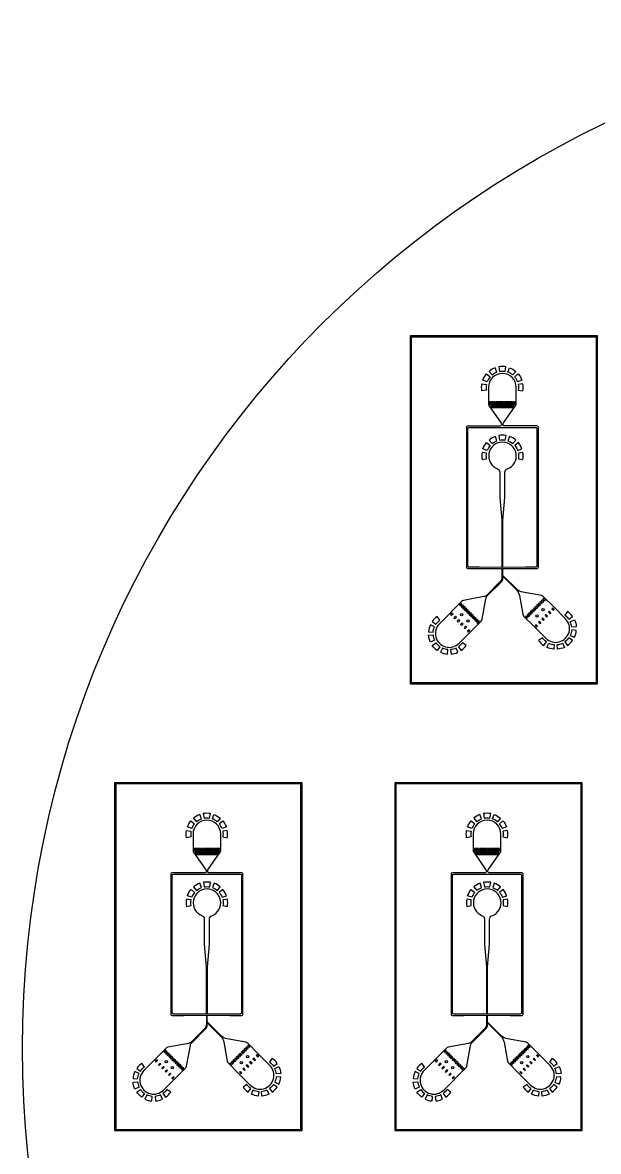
# Model space of a CAD drawing. Header units: millimetres. Extents: x -10 to 78.9, y -27.5 to 61.4.
# Drawn here: x -9.96 to 15.01, y 12.44 to 61.36 of the extents above; entities that cross this region are included whole.
import ezdxf

# ---------------------------------------------------------------- set-up
doc = ezdxf.new("R2010")
doc.units = ezdxf.units.MM
doc.header["$MEASUREMENT"] = 0

msp = doc.modelspace()

# ---------------------------------------------------------------- linework, layer by layer
for p, q in [((10.962, 43.878), (10.932, 43.878)), ((9.341, 37.694), (9.342, 37.694)), ((11.842, 37.754), (11.842, 37.753)), ((12.637, 36.267), (12.566, 36.338)), ((9.222, 35.879), (9.293, 35.949)), ((9.36, 35.741), (9.431, 35.812)), ((9.429, 35.672), (9.5, 35.743)), ((12.293, 35.923), (12.222, 35.994)), ((8.776, 35.525), (8.847, 35.596)), ((8.922, 35.379), (8.993, 35.45)), ((9.566, 35.535), (9.637, 35.606)), ((12.363, 35.194), (12.293, 35.264)), ((9.359, 34.942), (9.43, 35.013)), ((-1.852, 24.515), (-1.882, 24.515)), ((10.298, 24.515), (10.268, 24.515)), ((-3.473, 18.331), (-3.472, 18.331)), ((-0.972, 18.391), (-0.972, 18.391)), ((8.677, 18.331), (8.678, 18.331)), ((11.178, 18.391), (11.178, 18.391)), ((-0.177, 16.905), (-0.248, 16.976)), ((11.973, 16.905), (11.902, 16.976)), ((-4.038, 16.163), (-3.967, 16.234)), ((-3.591, 16.517), (-3.521, 16.587)), ((-3.454, 16.379), (-3.383, 16.45)), ((-3.385, 16.31), (-3.314, 16.381)), ((-3.247, 16.173), (-3.177, 16.243)), ((-0.521, 16.561), (-0.592, 16.632)), ((8.112, 16.163), (8.183, 16.234)), ((8.559, 16.517), (8.629, 16.587)), ((8.696, 16.379), (8.767, 16.45)), ((8.765, 16.31), (8.836, 16.381)), ((8.903, 16.173), (8.973, 16.243)), ((11.629, 16.561), (11.558, 16.632)), ((-3.892, 16.017), (-3.821, 16.088)), ((-0.451, 15.831), (-0.521, 15.902)), ((8.258, 16.017), (8.329, 16.088)), ((11.699, 15.831), (11.629, 15.902)), ((-3.455, 15.58), (-3.384, 15.651)), ((8.695, 15.58), (8.766, 15.651))]:
    msp.add_line(p, q)
for points in [[(14.957, 32.69), (6.857, 32.69), (6.857, 47.79), (14.957, 47.79)], [(14.907, 32.74), (6.907, 32.74), (6.907, 47.74), (14.907, 47.74)], [(10.257, 44.923), (10.257, 44.823), (10.307, 44.823), (10.307, 44.923)], [(10.377, 44.923), (10.327, 44.923), (10.327, 44.823), (10.377, 44.823)], [(10.392, 44.773), (10.342, 44.773), (10.342, 44.673), (10.392, 44.673)], [(10.447, 44.923), (10.397, 44.923), (10.397, 44.823), (10.447, 44.823)], [(10.405, 44.773), (10.405, 44.673), (10.455, 44.673), (10.455, 44.773)], [(10.517, 44.923), (10.467, 44.923), (10.467, 44.823), (10.517, 44.823)], [(10.468, 44.773), (10.468, 44.673), (10.518, 44.673), (10.518, 44.773)], [(10.532, 44.773), (10.532, 44.673), (10.582, 44.673), (10.582, 44.773)], [(10.537, 44.923), (10.537, 44.823), (10.587, 44.823), (10.587, 44.923)], [(10.645, 44.773), (10.595, 44.773), (10.595, 44.673), (10.645, 44.673)], [(10.657, 44.823), (10.657, 44.923), (10.607, 44.923), (10.607, 44.823)], [(10.708, 44.773), (10.658, 44.773), (10.658, 44.673), (10.708, 44.673)], [(10.727, 44.823), (10.727, 44.923), (10.677, 44.923), (10.677, 44.823)], [(10.772, 44.773), (10.722, 44.773), (10.722, 44.673), (10.772, 44.673)], [(10.797, 44.823), (10.797, 44.923), (10.747, 44.923), (10.747, 44.823)], [(10.835, 44.773), (10.785, 44.773), (10.785, 44.673), (10.835, 44.673)], [(10.867, 44.823), (10.867, 44.923), (10.817, 44.923), (10.817, 44.823)], [(10.848, 44.673), (10.898, 44.673), (10.898, 44.773), (10.848, 44.773)], [(10.887, 44.923), (10.887, 44.823), (10.937, 44.823), (10.937, 44.923)], [(10.912, 44.773), (10.912, 44.673), (10.962, 44.673), (10.962, 44.773)], [(11.007, 44.923), (10.957, 44.923), (10.957, 44.823), (11.007, 44.823)], [(10.975, 44.773), (10.975, 44.673), (11.025, 44.673), (11.025, 44.773)], [(11.027, 44.823), (11.077, 44.823), (11.077, 44.923), (11.027, 44.923)], [(11.038, 44.773), (11.038, 44.673), (11.088, 44.673), (11.088, 44.773)], [(11.147, 44.923), (11.097, 44.923), (11.097, 44.823), (11.147, 44.823)], [(11.102, 44.773), (11.102, 44.673), (11.152, 44.673), (11.152, 44.773)], [(11.165, 44.773), (11.165, 44.673), (11.215, 44.673), (11.215, 44.773)], [(11.217, 44.923), (11.167, 44.923), (11.167, 44.823), (11.217, 44.823)], [(11.278, 44.673), (11.278, 44.773), (11.228, 44.773), (11.228, 44.673)], [(11.287, 44.923), (11.237, 44.923), (11.237, 44.823), (11.287, 44.823)], [(11.292, 44.673), (11.342, 44.673), (11.342, 44.773), (11.292, 44.773)], [(11.307, 44.823), (11.357, 44.823), (11.357, 44.923), (11.307, 44.923)], [(11.377, 44.923), (11.377, 44.823), (11.427, 44.823), (11.427, 44.923)], [(12.464, 36.094), (12.499, 36.129), (12.428, 36.201), (12.393, 36.165)], [(12.533, 36.163), (12.568, 36.198), (12.497, 36.269), (12.462, 36.234)], [(12.601, 36.232), (12.637, 36.267), (12.566, 36.338), (12.53, 36.303)], [(12.599, 36.372), (12.67, 36.3), (12.706, 36.336), (12.635, 36.407)], [(8.631, 35.671), (8.702, 35.742), (8.666, 35.777), (8.595, 35.706)], [(9.052, 36.192), (8.981, 36.12), (9.016, 36.085), (9.087, 36.156)], [(9.085, 36.016), (9.156, 36.087), (9.121, 36.123), (9.05, 36.052)], [(9.154, 35.948), (9.225, 36.019), (9.189, 36.054), (9.118, 35.983)], [(9.187, 35.914), (9.222, 35.879), (9.294, 35.95), (9.258, 35.985)], [(9.327, 35.916), (9.256, 35.845), (9.291, 35.81), (9.362, 35.881)], [(9.36, 35.741), (9.431, 35.812), (9.396, 35.848), (9.325, 35.777)], [(9.5, 35.743), (9.465, 35.779), (9.393, 35.708), (9.429, 35.672)], [(12.018, 35.648), (11.947, 35.719), (11.911, 35.684), (11.982, 35.613)], [(12.051, 35.681), (12.087, 35.717), (12.016, 35.788), (11.98, 35.752)], [(12.12, 35.75), (12.155, 35.786), (12.084, 35.857), (12.049, 35.821)], [(12.258, 35.888), (12.293, 35.923), (12.222, 35.994), (12.187, 35.959)], [(12.255, 36.028), (12.326, 35.957), (12.362, 35.992), (12.291, 36.063)], [(12.359, 36.132), (12.324, 36.096), (12.395, 36.025), (12.43, 36.061)], [(12.84, 35.812), (12.911, 35.741), (12.946, 35.776), (12.875, 35.847)], [(13.021, 35.993), (12.985, 35.958), (13.056, 35.887), (13.092, 35.922)], [(8.776, 35.525), (8.847, 35.596), (8.812, 35.632), (8.741, 35.561)], [(8.922, 35.379), (8.993, 35.451), (8.958, 35.486), (8.887, 35.415)], [(9.068, 35.234), (9.139, 35.305), (9.103, 35.34), (9.032, 35.269)], [(9.498, 35.604), (9.569, 35.675), (9.533, 35.71), (9.462, 35.639)], [(9.637, 35.606), (9.602, 35.641), (9.531, 35.57), (9.566, 35.535)], [(9.706, 35.537), (9.671, 35.572), (9.6, 35.501), (9.635, 35.466)], [(9.704, 35.397), (9.775, 35.468), (9.74, 35.504), (9.669, 35.433)], [(9.737, 35.364), (9.773, 35.329), (9.844, 35.4), (9.808, 35.435)], [(11.914, 35.544), (11.949, 35.579), (11.878, 35.65), (11.843, 35.615)], [(12.257, 35.229), (12.328, 35.158), (12.363, 35.194), (12.292, 35.265)], [(12.509, 35.339), (12.438, 35.41), (12.403, 35.375), (12.474, 35.304)], [(12.655, 35.485), (12.584, 35.556), (12.548, 35.521), (12.619, 35.45)], [(12.694, 35.666), (12.765, 35.595), (12.8, 35.631), (12.729, 35.702)], [(9.213, 35.088), (9.284, 35.159), (9.249, 35.195), (9.178, 35.124)], [(9.324, 34.978), (9.359, 34.942), (9.43, 35.014), (9.395, 35.049)], [(2.143, 13.328), (-5.957, 13.328), (-5.957, 28.428), (2.143, 28.428)], [(2.093, 13.378), (-5.907, 13.378), (-5.907, 28.378), (2.093, 28.378)], [(14.293, 13.328), (6.193, 13.328), (6.193, 28.428), (14.293, 28.428)], [(14.243, 13.378), (6.243, 13.378), (6.243, 28.378), (14.243, 28.378)], [(-2.557, 25.561), (-2.557, 25.461), (-2.507, 25.461), (-2.507, 25.561)], [(-2.437, 25.561), (-2.487, 25.561), (-2.487, 25.461), (-2.437, 25.461)], [(-2.367, 25.561), (-2.417, 25.561), (-2.417, 25.461), (-2.367, 25.461)], [(-2.297, 25.561), (-2.347, 25.561), (-2.347, 25.461), (-2.297, 25.461)], [(-2.277, 25.561), (-2.277, 25.461), (-2.227, 25.461), (-2.227, 25.561)], [(-2.157, 25.461), (-2.157, 25.561), (-2.207, 25.561), (-2.207, 25.461)], [(-2.087, 25.461), (-2.087, 25.561), (-2.137, 25.561), (-2.137, 25.461)], [(-2.017, 25.461), (-2.017, 25.561), (-2.067, 25.561), (-2.067, 25.461)], [(-1.947, 25.461), (-1.947, 25.561), (-1.997, 25.561), (-1.997, 25.461)], [(-1.927, 25.561), (-1.927, 25.461), (-1.877, 25.461), (-1.877, 25.561)], [(-1.807, 25.561), (-1.857, 25.561), (-1.857, 25.461), (-1.807, 25.461)], [(-1.787, 25.461), (-1.737, 25.461), (-1.737, 25.561), (-1.787, 25.561)], [(-1.667, 25.561), (-1.717, 25.561), (-1.717, 25.461), (-1.667, 25.461)], [(-1.597, 25.561), (-1.647, 25.561), (-1.647, 25.461), (-1.597, 25.461)], [(-1.527, 25.561), (-1.577, 25.561), (-1.577, 25.461), (-1.527, 25.461)], [(-1.507, 25.461), (-1.457, 25.461), (-1.457, 25.561), (-1.507, 25.561)], [(-1.437, 25.561), (-1.437, 25.461), (-1.387, 25.461), (-1.387, 25.561)], [(9.593, 25.561), (9.593, 25.461), (9.643, 25.461), (9.643, 25.561)], [(9.713, 25.561), (9.663, 25.561), (9.663, 25.461), (9.713, 25.461)], [(9.783, 25.561), (9.733, 25.561), (9.733, 25.461), (9.783, 25.461)], [(9.853, 25.561), (9.803, 25.561), (9.803, 25.461), (9.853, 25.461)], [(9.873, 25.561), (9.873, 25.461), (9.923, 25.461), (9.923, 25.561)], [(9.993, 25.461), (9.993, 25.561), (9.943, 25.561), (9.943, 25.461)], [(10.063, 25.461), (10.063, 25.561), (10.013, 25.561), (10.013, 25.461)], [(10.133, 25.461), (10.133, 25.561), (10.083, 25.561), (10.083, 25.461)], [(10.203, 25.461), (10.203, 25.561), (10.153, 25.561), (10.153, 25.461)], [(10.223, 25.561), (10.223, 25.461), (10.273, 25.461), (10.273, 25.561)], [(10.343, 25.561), (10.293, 25.561), (10.293, 25.461), (10.343, 25.461)], [(10.363, 25.461), (10.413, 25.461), (10.413, 25.561), (10.363, 25.561)], [(10.483, 25.561), (10.433, 25.561), (10.433, 25.461), (10.483, 25.461)], [(10.553, 25.561), (10.503, 25.561), (10.503, 25.461), (10.553, 25.461)], [(10.623, 25.561), (10.573, 25.561), (10.573, 25.461), (10.623, 25.461)], [(10.643, 25.461), (10.693, 25.461), (10.693, 25.561), (10.643, 25.561)], [(10.713, 25.561), (10.713, 25.461), (10.763, 25.461), (10.763, 25.561)], [(-2.422, 25.411), (-2.472, 25.411), (-2.472, 25.311), (-2.422, 25.311)], [(-2.409, 25.411), (-2.409, 25.311), (-2.359, 25.311), (-2.359, 25.411)], [(-2.346, 25.411), (-2.346, 25.311), (-2.296, 25.311), (-2.296, 25.411)], [(-2.282, 25.411), (-2.282, 25.311), (-2.232, 25.311), (-2.232, 25.411)], [(-2.169, 25.411), (-2.219, 25.411), (-2.219, 25.311), (-2.169, 25.311)], [(-2.106, 25.411), (-2.156, 25.411), (-2.156, 25.311), (-2.106, 25.311)], [(-2.042, 25.411), (-2.092, 25.411), (-2.092, 25.311), (-2.042, 25.311)], [(-1.979, 25.411), (-2.029, 25.411), (-2.029, 25.311), (-1.979, 25.311)], [(-1.966, 25.311), (-1.916, 25.311), (-1.916, 25.411), (-1.966, 25.411)], [(-1.902, 25.411), (-1.902, 25.311), (-1.852, 25.311), (-1.852, 25.411)], [(-1.839, 25.411), (-1.839, 25.311), (-1.789, 25.311), (-1.789, 25.411)], [(-1.776, 25.411), (-1.776, 25.311), (-1.726, 25.311), (-1.726, 25.411)], [(-1.712, 25.411), (-1.712, 25.311), (-1.662, 25.311), (-1.662, 25.411)], [(-1.649, 25.411), (-1.649, 25.311), (-1.599, 25.311), (-1.599, 25.411)], [(-1.536, 25.311), (-1.536, 25.411), (-1.586, 25.411), (-1.586, 25.311)], [(-1.522, 25.311), (-1.472, 25.311), (-1.472, 25.411), (-1.522, 25.411)], [(9.728, 25.411), (9.678, 25.411), (9.678, 25.311), (9.728, 25.311)], [(9.741, 25.411), (9.741, 25.311), (9.791, 25.311), (9.791, 25.411)], [(9.804, 25.411), (9.804, 25.311), (9.854, 25.311), (9.854, 25.411)], [(9.868, 25.411), (9.868, 25.311), (9.918, 25.311), (9.918, 25.411)], [(9.981, 25.411), (9.931, 25.411), (9.931, 25.311), (9.981, 25.311)], [(10.044, 25.411), (9.994, 25.411), (9.994, 25.311), (10.044, 25.311)], [(10.108, 25.411), (10.058, 25.411), (10.058, 25.311), (10.108, 25.311)], [(10.171, 25.411), (10.121, 25.411), (10.121, 25.311), (10.171, 25.311)], [(10.184, 25.311), (10.234, 25.311), (10.234, 25.411), (10.184, 25.411)], [(10.248, 25.411), (10.248, 25.311), (10.298, 25.311), (10.298, 25.411)], [(10.311, 25.411), (10.311, 25.311), (10.361, 25.311), (10.361, 25.411)], [(10.374, 25.411), (10.374, 25.311), (10.424, 25.311), (10.424, 25.411)], [(10.438, 25.411), (10.438, 25.311), (10.488, 25.311), (10.488, 25.411)], [(10.501, 25.411), (10.501, 25.311), (10.551, 25.311), (10.551, 25.411)], [(10.614, 25.311), (10.614, 25.411), (10.564, 25.411), (10.564, 25.311)], [(10.628, 25.311), (10.678, 25.311), (10.678, 25.411), (10.628, 25.411)], [(-3.762, 16.829), (-3.833, 16.758), (-3.798, 16.723), (-3.727, 16.794)], [(-3.729, 16.654), (-3.658, 16.725), (-3.693, 16.76), (-3.764, 16.689)], [(-3.66, 16.585), (-3.589, 16.656), (-3.624, 16.692), (-3.695, 16.621)], [(-0.559, 16.665), (-0.488, 16.594), (-0.452, 16.63), (-0.523, 16.701)], [(-0.454, 16.769), (-0.49, 16.734), (-0.419, 16.663), (-0.383, 16.698)], [(-0.35, 16.732), (-0.315, 16.767), (-0.386, 16.838), (-0.421, 16.803)], [(-0.281, 16.801), (-0.246, 16.836), (-0.317, 16.907), (-0.352, 16.872)], [(-0.212, 16.869), (-0.177, 16.905), (-0.248, 16.976), (-0.283, 16.94)], [(-0.215, 17.009), (-0.144, 16.938), (-0.108, 16.974), (-0.179, 17.045)], [(8.388, 16.829), (8.317, 16.758), (8.352, 16.723), (8.423, 16.794)], [(8.421, 16.654), (8.492, 16.725), (8.457, 16.76), (8.386, 16.689)], [(8.49, 16.585), (8.561, 16.656), (8.526, 16.692), (8.455, 16.621)], [(11.591, 16.665), (11.662, 16.594), (11.698, 16.63), (11.627, 16.701)], [(11.696, 16.769), (11.66, 16.734), (11.731, 16.663), (11.767, 16.698)], [(11.8, 16.732), (11.835, 16.767), (11.764, 16.838), (11.729, 16.803)], [(11.869, 16.801), (11.904, 16.836), (11.833, 16.907), (11.798, 16.872)], [(11.938, 16.869), (11.973, 16.905), (11.902, 16.976), (11.867, 16.94)], [(11.935, 17.009), (12.006, 16.938), (12.042, 16.974), (11.971, 17.045)], [(-4.183, 16.309), (-4.112, 16.38), (-4.148, 16.415), (-4.219, 16.344)], [(-4.038, 16.163), (-3.967, 16.234), (-4.002, 16.269), (-4.073, 16.198)], [(-3.627, 16.552), (-3.591, 16.517), (-3.52, 16.588), (-3.556, 16.623)], [(-3.487, 16.554), (-3.558, 16.483), (-3.523, 16.448), (-3.452, 16.519)], [(-3.454, 16.379), (-3.383, 16.45), (-3.418, 16.485), (-3.489, 16.414)], [(-3.314, 16.381), (-3.349, 16.417), (-3.42, 16.346), (-3.385, 16.31)], [(-3.316, 16.241), (-3.245, 16.312), (-3.281, 16.348), (-3.352, 16.277)], [(-3.176, 16.244), (-3.212, 16.279), (-3.283, 16.208), (-3.247, 16.173)], [(-3.108, 16.175), (-3.143, 16.21), (-3.214, 16.139), (-3.179, 16.104)], [(-0.9, 16.182), (-0.865, 16.217), (-0.936, 16.288), (-0.971, 16.253)], [(-0.796, 16.286), (-0.867, 16.357), (-0.902, 16.321), (-0.831, 16.25)], [(-0.763, 16.319), (-0.727, 16.355), (-0.798, 16.426), (-0.834, 16.39)], [(-0.694, 16.388), (-0.658, 16.423), (-0.73, 16.494), (-0.765, 16.459)], [(-0.556, 16.526), (-0.521, 16.561), (-0.592, 16.632), (-0.627, 16.597)], [(-0.159, 16.123), (-0.23, 16.194), (-0.266, 16.158), (-0.195, 16.087)], [(-0.12, 16.304), (-0.049, 16.233), (-0.014, 16.268), (-0.085, 16.339)], [(0.026, 16.45), (0.097, 16.379), (0.132, 16.414), (0.061, 16.485)], [(0.207, 16.631), (0.171, 16.595), (0.242, 16.524), (0.278, 16.56)], [(7.967, 16.309), (8.038, 16.38), (8.002, 16.415), (7.931, 16.344)], [(8.112, 16.163), (8.183, 16.234), (8.148, 16.269), (8.077, 16.198)], [(8.523, 16.552), (8.559, 16.517), (8.63, 16.588), (8.594, 16.623)], [(8.663, 16.554), (8.592, 16.483), (8.627, 16.448), (8.698, 16.519)], [(8.696, 16.379), (8.767, 16.45), (8.732, 16.485), (8.661, 16.414)], [(8.836, 16.381), (8.801, 16.417), (8.73, 16.346), (8.765, 16.31)], [(8.834, 16.241), (8.905, 16.312), (8.869, 16.348), (8.798, 16.277)], [(8.974, 16.244), (8.938, 16.279), (8.867, 16.208), (8.903, 16.173)], [(9.042, 16.175), (9.007, 16.21), (8.936, 16.139), (8.971, 16.104)], [(11.25, 16.182), (11.285, 16.217), (11.214, 16.288), (11.179, 16.253)], [(11.354, 16.286), (11.283, 16.357), (11.248, 16.321), (11.319, 16.25)], [(11.387, 16.319), (11.423, 16.355), (11.352, 16.426), (11.316, 16.39)], [(11.456, 16.388), (11.492, 16.423), (11.42, 16.494), (11.385, 16.459)], [(11.594, 16.526), (11.629, 16.561), (11.558, 16.632), (11.523, 16.597)], [(11.991, 16.123), (11.92, 16.194), (11.884, 16.158), (11.955, 16.087)], [(12.03, 16.304), (12.101, 16.233), (12.136, 16.268), (12.065, 16.339)], [(12.176, 16.45), (12.247, 16.379), (12.282, 16.414), (12.211, 16.485)], [(12.357, 16.631), (12.321, 16.595), (12.392, 16.524), (12.428, 16.56)], [(-3.892, 16.017), (-3.821, 16.088), (-3.856, 16.124), (-3.927, 16.053)], [(-3.746, 15.872), (-3.675, 15.943), (-3.711, 15.978), (-3.782, 15.907)], [(-3.601, 15.726), (-3.53, 15.797), (-3.565, 15.832), (-3.636, 15.761)], [(-3.49, 15.616), (-3.455, 15.58), (-3.384, 15.651), (-3.419, 15.687)], [(-3.11, 16.035), (-3.039, 16.106), (-3.074, 16.141), (-3.145, 16.07)], [(-3.076, 16.002), (-3.041, 15.966), (-2.97, 16.037), (-3.005, 16.073)], [(-0.557, 15.867), (-0.486, 15.796), (-0.451, 15.831), (-0.522, 15.902)], [(-0.305, 15.977), (-0.376, 16.048), (-0.411, 16.013), (-0.34, 15.942)], [(8.258, 16.017), (8.329, 16.088), (8.294, 16.124), (8.223, 16.053)], [(8.404, 15.872), (8.475, 15.943), (8.439, 15.978), (8.368, 15.907)], [(8.549, 15.726), (8.62, 15.797), (8.585, 15.832), (8.514, 15.761)], [(8.66, 15.616), (8.695, 15.58), (8.766, 15.651), (8.731, 15.687)], [(9.04, 16.035), (9.111, 16.106), (9.076, 16.141), (9.005, 16.07)], [(9.074, 16.002), (9.109, 15.966), (9.18, 16.037), (9.145, 16.073)], [(11.593, 15.867), (11.664, 15.796), (11.699, 15.831), (11.628, 15.902)], [(11.845, 15.977), (11.774, 16.048), (11.739, 16.013), (11.81, 15.942)]]:
    msp.add_lwpolyline(points, close=True)
for points in [[(10.242, 45.553), (10.242, 44.833, 0.049332), (10.244, 44.813), (10.245, 44.805, 0.102777), (10.261, 44.767), (10.794, 44, -0.152884), (10.812, 43.943), (10.812, 43.933, -0.414214), (10.752, 43.873), (10.725, 43.873), (9.342, 43.874, 0.414235), (9.282, 43.814), (9.282, 37.754, 0.414213), (9.342, 37.694), (9.841, 37.694), (10.821, 37.704), (10.821, 37.307, -0.198912), (10.748, 37.13), (10.169, 36.551, -0.150159), (10.039, 36.482), (9.153, 36.313, 0.150159), (9.076, 36.271), (8.112, 35.308, 1.000433), (8.961, 34.459), (9.924, 35.422, 0.152166), (9.965, 35.502), (10.129, 36.392, -0.152166), (10.198, 36.523), (10.788, 37.114, 0.198912), (10.861, 37.291), (10.861, 37.373), (11.44, 36.795, -0.153689), (11.578, 36.528), (11.722, 35.718, 0.153689), (11.764, 35.638), (12.217, 35.184), (12.726, 34.675, 1.000433), (13.575, 35.524), (13.066, 36.033), (12.612, 36.487, 0.153156), (12.532, 36.528), (11.723, 36.673, -0.153156), (11.458, 36.812), (10.882, 37.388, -0.198912), (10.861, 37.437), (10.861, 37.704), (11.842, 37.693), (12.342, 37.693), (12.342, 37.693, 0.414214), (12.402, 37.753), (12.402, 43.818, 0.414214), (12.342, 43.878), (10.932, 43.878, -0.414214), (10.872, 43.938), (10.872, 43.949, -0.153153), (10.89, 44.006), (11.423, 44.773, 0.09674), (11.438, 44.808), (11.439, 44.812, 0.055589), (11.442, 44.834), (11.442, 45.553, 1), (10.242, 45.553)], [(11.728, 45.709), (11.531, 45.675, -0.087489), (11.531, 45.432), (11.728, 45.397, 0.087489), (11.728, 45.709)], [(11.842, 37.754), (10.861, 37.744), (10.861, 37.763), (10.866, 37.763), (10.866, 39.783), (10.954, 40.78), (10.954, 41.872, -0.314833), (11.052, 42.012, 5.541209), (10.633, 42.015, -0.311359), (10.729, 41.875), (10.729, 40.78), (10.816, 39.783), (10.816, 37.763), (10.821, 37.763), (10.821, 37.743), (9.841, 37.753), (9.401, 37.753, -0.414214), (9.341, 37.813), (9.341, 43.753, -0.414159), (9.401, 43.813), (12.282, 43.813, -0.414214), (12.342, 43.753), (12.342, 37.813, -0.414214), (12.282, 37.753), (11.842, 37.753)], [(11.732, 42.732), (11.535, 42.697, -0.087489), (11.535, 42.454), (11.732, 42.42, 0.087489), (11.732, 42.732)], [(7.799, 35.4), (7.962, 35.285, -0.0875), (8.134, 35.457), (8.02, 35.621, 0.087474), (7.799, 35.4)], [(12.635, 34.362), (12.749, 34.526, -0.0875), (12.577, 34.698), (12.414, 34.583, 0.087475), (12.635, 34.362)], [(-2.572, 26.191), (-2.572, 25.47, 0.049332), (-2.57, 25.451), (-2.569, 25.442, 0.102777), (-2.553, 25.405), (-2.02, 24.638, -0.152884), (-2.002, 24.581), (-2.002, 24.571, -0.414214), (-2.062, 24.511), (-2.089, 24.511), (-3.472, 24.511, 0.414235), (-3.532, 24.451), (-3.532, 18.391, 0.414213), (-3.472, 18.331), (-2.973, 18.331), (-1.992, 18.341), (-1.992, 17.945, -0.198912), (-2.066, 17.768), (-2.645, 17.189, -0.150159), (-2.775, 17.12), (-3.66, 16.95, 0.150159), (-3.738, 16.909), (-4.702, 15.946, 1.000433), (-3.853, 15.097), (-2.89, 16.06, 0.152166), (-2.849, 16.139), (-2.685, 17.029, -0.152166), (-2.616, 17.161), (-2.026, 17.752, 0.198912), (-1.952, 17.928), (-1.952, 18.011), (-1.374, 17.432, -0.153689), (-1.236, 17.166), (-1.092, 16.355, 0.153689), (-1.05, 16.276), (-0.597, 15.822), (-0.088, 15.313, 1.000433), (0.761, 16.161), (0.252, 16.671), (-0.202, 17.124, 0.153156), (-0.282, 17.166), (-1.091, 17.311, -0.153156), (-1.356, 17.45), (-1.932, 18.025, -0.198912), (-1.952, 18.075), (-1.952, 18.341), (-0.972, 18.331), (-0.472, 18.331), (-0.472, 18.331, 0.414214), (-0.412, 18.391), (-0.412, 24.455, 0.414214), (-0.472, 24.515), (-1.882, 24.515, -0.414214), (-1.942, 24.575), (-1.942, 24.587, -0.153153), (-1.924, 24.644), (-1.391, 25.41, 0.09674), (-1.376, 25.445), (-1.375, 25.45, 0.055589), (-1.372, 25.472), (-1.372, 26.191, 1), (-2.572, 26.191)], [(9.578, 26.191), (9.578, 25.47, 0.049332), (9.58, 25.451), (9.581, 25.442, 0.102777), (9.597, 25.405), (10.13, 24.638, -0.152884), (10.148, 24.581), (10.148, 24.571, -0.414214), (10.088, 24.511), (10.061, 24.511), (8.678, 24.511, 0.414235), (8.618, 24.451), (8.618, 18.391, 0.414213), (8.678, 18.331), (9.177, 18.331), (10.158, 18.341), (10.158, 17.945, -0.198912), (10.084, 17.768), (9.505, 17.189, -0.150159), (9.375, 17.12), (8.49, 16.95, 0.150159), (8.412, 16.909), (7.448, 15.946, 1.000433), (8.297, 15.097), (9.26, 16.06, 0.152166), (9.301, 16.139), (9.465, 17.029, -0.152166), (9.534, 17.161), (10.124, 17.752, 0.198912), (10.198, 17.928), (10.198, 18.011), (10.776, 17.432, -0.153689), (10.914, 17.166), (11.058, 16.355, 0.153689), (11.1, 16.276), (11.553, 15.822), (12.062, 15.313, 1.000433), (12.911, 16.161), (12.402, 16.671), (11.948, 17.124, 0.153156), (11.868, 17.166), (11.059, 17.311, -0.153156), (10.794, 17.45), (10.218, 18.025, -0.198912), (10.198, 18.075), (10.198, 18.341), (11.178, 18.331), (11.678, 18.331), (11.678, 18.331, 0.414214), (11.738, 18.391), (11.738, 24.455, 0.414214), (11.678, 24.515), (10.268, 24.515, -0.414214), (10.208, 24.575), (10.208, 24.587, -0.153153), (10.226, 24.644), (10.759, 25.41, 0.09674), (10.774, 25.445), (10.775, 25.45, 0.055589), (10.778, 25.472), (10.778, 26.191, 1), (9.578, 26.191)], [(-1.086, 26.347), (-1.283, 26.312, -0.087489), (-1.283, 26.069), (-1.086, 26.035, 0.087489), (-1.086, 26.347)], [(11.064, 26.347), (10.867, 26.312, -0.087489), (10.867, 26.069), (11.064, 26.035, 0.087489), (11.064, 26.347)], [(-0.972, 18.391), (-1.952, 18.381), (-1.952, 18.401), (-1.947, 18.401), (-1.947, 20.421), (-1.86, 21.417), (-1.86, 22.509, -0.314833), (-1.762, 22.65, 5.541209), (-2.181, 22.653, -0.311359), (-2.085, 22.513), (-2.085, 21.417), (-1.997, 20.421), (-1.997, 18.401), (-1.992, 18.401), (-1.992, 18.381), (-2.973, 18.391), (-3.413, 18.391, -0.414214), (-3.473, 18.451), (-3.473, 24.391, -0.414159), (-3.413, 24.451), (-0.532, 24.451, -0.414214), (-0.472, 24.391), (-0.472, 18.451, -0.414214), (-0.532, 18.391), (-0.972, 18.391)], [(11.178, 18.391), (10.198, 18.381), (10.198, 18.401), (10.203, 18.401), (10.203, 20.421), (10.29, 21.417), (10.29, 22.509, -0.314833), (10.388, 22.65, 5.541209), (9.969, 22.653, -0.311359), (10.065, 22.513), (10.065, 21.417), (10.153, 20.421), (10.153, 18.401), (10.158, 18.401), (10.158, 18.381), (9.177, 18.391), (8.737, 18.391, -0.414214), (8.677, 18.451), (8.677, 24.391, -0.414159), (8.737, 24.451), (11.618, 24.451, -0.414214), (11.678, 24.391), (11.678, 18.451, -0.414214), (11.618, 18.391), (11.178, 18.391)], [(-1.082, 23.37), (-1.279, 23.335, -0.087489), (-1.279, 23.092), (-1.082, 23.057, 0.087489), (-1.082, 23.37)], [(11.068, 23.37), (10.871, 23.335, -0.087489), (10.871, 23.092), (11.068, 23.057, 0.087489), (11.068, 23.37)], [(-5.015, 16.037), (-4.851, 15.923, -0.0875), (-4.679, 16.095), (-4.794, 16.258, 0.087474), (-5.015, 16.037)], [(7.135, 16.037), (7.299, 15.923, -0.0875), (7.471, 16.095), (7.356, 16.258, 0.087474), (7.135, 16.037)], [(-0.179, 15), (-0.065, 15.163, -0.0875), (-0.237, 15.335), (-0.4, 15.221, 0.087475), (-0.179, 15)], [(11.971, 15), (12.085, 15.163, -0.0875), (11.913, 15.335), (11.75, 15.221, 0.087475), (11.971, 15)]]:
    msp.add_lwpolyline(points, format="xyb")
for points in [[(9.996, 45.861, -0.087489), (10.152, 46.132), (10.305, 46.003, 0.087489), (10.184, 45.793)], [(10.263, 46.243), (10.392, 46.089, -0.087489), (10.602, 46.211), (10.534, 46.399, 0.087489)], [(10.72, 46.243, -0.087489), (10.963, 46.243), (10.998, 46.44, 0.087489), (10.685, 46.44)], [(11.42, 46.243), (11.292, 46.089, 0.087489), (11.081, 46.211), (11.149, 46.399, -0.087489)], [(11.687, 45.861), (11.499, 45.793, 0.087489), (11.378, 46.003), (11.531, 46.132, -0.087489)], [(9.955, 45.709), (10.152, 45.675, 0.087489), (10.152, 45.432), (9.955, 45.397, -0.087489)], [(10.156, 43.154), (10.31, 43.026, 0.087489), (10.188, 42.815), (10, 42.884, -0.087489)], [(10.267, 43.265), (10.396, 43.112, -0.087489), (10.606, 43.234), (10.538, 43.422, 0.087489)], [(10.69, 43.462), (10.724, 43.265, -0.087489), (10.967, 43.265), (11.002, 43.462, 0.087489)], [(11.154, 43.422), (11.085, 43.234, -0.087489), (11.296, 43.112), (11.424, 43.265, 0.087489)], [(11.535, 43.154), (11.382, 43.026, -0.087489), (11.504, 42.815), (11.692, 42.884, 0.087489)], [(9.959, 42.42), (10.156, 42.454, -0.087489), (10.156, 42.697), (9.959, 42.732, 0.087489)], [(13.667, 35.836), (13.552, 35.672, -0.087432), (13.724, 35.501), (13.888, 35.615, 0.087469)], [(7.64, 34.962), (7.838, 34.944, -0.087498), (7.901, 35.179), (7.72, 35.264, 0.087464)], [(14.047, 35.177), (13.848, 35.16, 0.087619), (13.785, 35.395), (13.967, 35.479, -0.087623)], [(7.72, 34.504, -0.08736), (7.64, 34.805), (7.838, 34.822, 0.087383), (7.901, 34.588)], [(14.047, 35.02), (13.848, 35.038, -0.08749), (13.785, 34.803), (13.966, 34.719, 0.087484)], [(8.02, 34.146, -0.087495), (7.799, 34.367), (7.962, 34.482, 0.087529), (8.134, 34.31)], [(8.475, 34.186, -0.08749), (8.24, 34.249), (8.156, 34.068, 0.087484), (8.457, 33.987)], [(8.832, 34.249, -0.087619), (8.596, 34.186), (8.614, 33.987, 0.087623), (8.916, 34.068)], [(9.109, 34.482, -0.087432), (8.937, 34.31), (9.052, 34.146, 0.087469), (9.273, 34.367)], [(13.072, 34.203, -0.087464), (12.77, 34.284), (12.855, 34.465, 0.087498), (13.09, 34.402)], [(13.531, 34.283, -0.08736), (13.229, 34.203), (13.212, 34.402, 0.087383), (13.446, 34.464)], [(13.888, 34.583), (13.724, 34.697, -0.087529), (13.552, 34.526), (13.667, 34.362, 0.087495)], [(-2.551, 26.88), (-2.422, 26.727, -0.087489), (-2.212, 26.849), (-2.28, 27.037, 0.087489)], [(-2.094, 26.88, -0.087489), (-1.851, 26.88), (-1.816, 27.077, 0.087489), (-2.129, 27.077)], [(-1.394, 26.88), (-1.522, 26.727, 0.087489), (-1.733, 26.849), (-1.664, 27.037, -0.087489)], [(9.599, 26.88), (9.728, 26.727, -0.087489), (9.938, 26.849), (9.87, 27.037, 0.087489)], [(10.056, 26.88, -0.087489), (10.299, 26.88), (10.334, 27.077, 0.087489), (10.021, 27.077)], [(10.756, 26.88), (10.628, 26.727, 0.087489), (10.417, 26.849), (10.486, 27.037, -0.087489)], [(-2.818, 26.499, -0.087489), (-2.662, 26.769), (-2.508, 26.641, 0.087489), (-2.63, 26.43)], [(-1.127, 26.499), (-1.314, 26.43, 0.087489), (-1.436, 26.641), (-1.283, 26.769, -0.087489)], [(9.332, 26.499, -0.087489), (9.488, 26.769), (9.642, 26.641, 0.087489), (9.52, 26.43)], [(11.023, 26.499), (10.836, 26.43, 0.087489), (10.714, 26.641), (10.867, 26.769, -0.087489)], [(-2.859, 26.347), (-2.662, 26.312, 0.087489), (-2.662, 26.069), (-2.859, 26.035, -0.087489)], [(9.291, 26.347), (9.488, 26.312, 0.087489), (9.488, 26.069), (9.291, 26.035, -0.087489)], [(-2.547, 23.903), (-2.418, 23.75, -0.087489), (-2.207, 23.871), (-2.276, 24.059, 0.087489)], [(-2.124, 24.1), (-2.09, 23.903, -0.087489), (-1.846, 23.903), (-1.812, 24.1, 0.087489)], [(-1.66, 24.059), (-1.729, 23.871, -0.087489), (-1.518, 23.75), (-1.39, 23.903, 0.087489)], [(9.603, 23.903), (9.732, 23.75, -0.087489), (9.943, 23.871), (9.874, 24.059, 0.087489)], [(10.026, 24.1), (10.06, 23.903, -0.087489), (10.304, 23.903), (10.338, 24.1, 0.087489)], [(10.49, 24.059), (10.421, 23.871, -0.087489), (10.632, 23.75), (10.76, 23.903, 0.087489)], [(-2.657, 23.792), (-2.504, 23.664, 0.087489), (-2.626, 23.453), (-2.814, 23.521, -0.087489)], [(-1.279, 23.792), (-1.432, 23.664, -0.087489), (-1.31, 23.453), (-1.122, 23.521, 0.087489)], [(9.493, 23.792), (9.646, 23.664, 0.087489), (9.524, 23.453), (9.336, 23.521, -0.087489)], [(10.871, 23.792), (10.718, 23.664, -0.087489), (10.84, 23.453), (11.028, 23.521, 0.087489)], [(-2.854, 23.057), (-2.657, 23.092, -0.087489), (-2.657, 23.335), (-2.854, 23.37, 0.087489)], [(9.296, 23.057), (9.493, 23.092, -0.087489), (9.493, 23.335), (9.296, 23.37, 0.087489)], [(0.853, 16.474), (0.738, 16.31, -0.087432), (0.91, 16.138), (1.074, 16.253, 0.087469)], [(13.003, 16.474), (12.888, 16.31, -0.087432), (13.06, 16.138), (13.224, 16.253, 0.087469)], [(-5.174, 15.6), (-4.975, 15.582, -0.087498), (-4.912, 15.817), (-5.093, 15.901, 0.087464)], [(1.234, 15.815), (1.034, 15.797, 0.087619), (0.971, 16.032), (1.153, 16.117, -0.087623)], [(1.233, 15.658), (1.034, 15.676, -0.08749), (0.971, 15.441), (1.152, 15.356, 0.087484)], [(6.976, 15.6), (7.175, 15.582, -0.087498), (7.238, 15.817), (7.057, 15.901, 0.087464)], [(13.384, 15.815), (13.184, 15.797, 0.087619), (13.121, 16.032), (13.303, 16.117, -0.087623)], [(13.383, 15.658), (13.184, 15.676, -0.08749), (13.121, 15.441), (13.302, 15.356, 0.087484)], [(-5.094, 15.141, -0.08736), (-5.174, 15.443), (-4.975, 15.46, 0.087383), (-4.913, 15.226)], [(1.074, 15.221), (0.91, 15.335, -0.087529), (0.738, 15.163), (0.853, 15, 0.087495)], [(7.056, 15.141, -0.08736), (6.976, 15.443), (7.175, 15.46, 0.087383), (7.237, 15.226)], [(13.224, 15.221), (13.06, 15.335, -0.087529), (12.888, 15.163), (13.003, 15, 0.087495)], [(-4.794, 14.784, -0.087495), (-5.015, 15.005), (-4.851, 15.12, 0.087529), (-4.679, 14.948)], [(-4.339, 14.824, -0.08749), (-4.574, 14.887), (-4.658, 14.706, 0.087484), (-4.356, 14.625)], [(-3.982, 14.887, -0.087619), (-4.217, 14.824), (-4.2, 14.625, 0.087623), (-3.898, 14.705)], [(-3.705, 15.12, -0.087432), (-3.876, 14.948), (-3.762, 14.784, 0.087469), (-3.541, 15.005)], [(0.258, 14.84, -0.087464), (-0.043, 14.921), (0.041, 15.102, 0.087498), (0.276, 15.039)], [(0.717, 14.921, -0.08736), (0.415, 14.84), (0.398, 15.039, 0.087383), (0.632, 15.102)], [(7.356, 14.784, -0.087495), (7.135, 15.005), (7.299, 15.12, 0.087529), (7.471, 14.948)], [(7.811, 14.824, -0.08749), (7.576, 14.887), (7.492, 14.706, 0.087484), (7.794, 14.625)], [(8.168, 14.887, -0.087619), (7.933, 14.824), (7.95, 14.625, 0.087623), (8.252, 14.705)], [(8.445, 15.12, -0.087432), (8.274, 14.948), (8.388, 14.784, 0.087469), (8.609, 15.005)], [(12.408, 14.84, -0.087464), (12.107, 14.921), (12.191, 15.102, 0.087498), (12.426, 15.039)], [(12.867, 14.921, -0.08736), (12.565, 14.84), (12.548, 15.039, 0.087383), (12.782, 15.102)]]:
    msp.add_lwpolyline(points, format="xyb", close=True)
for points in [[(12.224, 35.854), (12.153, 35.925), (12.118, 35.89), (12.189, 35.819), (12.224, 35.854), (12.153, 35.925)], [(-0.59, 16.492), (-0.661, 16.563), (-0.696, 16.528), (-0.625, 16.457), (-0.59, 16.492), (-0.66, 16.563)], [(11.56, 16.492), (11.489, 16.563), (11.454, 16.528), (11.525, 16.457), (11.56, 16.492), (11.49, 16.563)]]:
    msp.add_lwpolyline(points)
for centre, radius in [((34.486, 16.908), 44.45), ((9.08, 35.694), 0.05), ((12.609, 35.912), 0.05), ((9.349, 35.425), 0.05), ((12.34, 35.643), 0.05), ((-3.734, 16.331), 0.05), ((-0.473, 16.281), 0.05), ((-0.205, 16.55), 0.05), ((8.416, 16.331), 0.05), ((11.677, 16.281), 0.05), ((11.945, 16.55), 0.05), ((-3.465, 16.063), 0.05), ((8.685, 16.063), 0.05)]:
    msp.add_circle(centre, radius)

doc.saveas('drawing.dxf')
